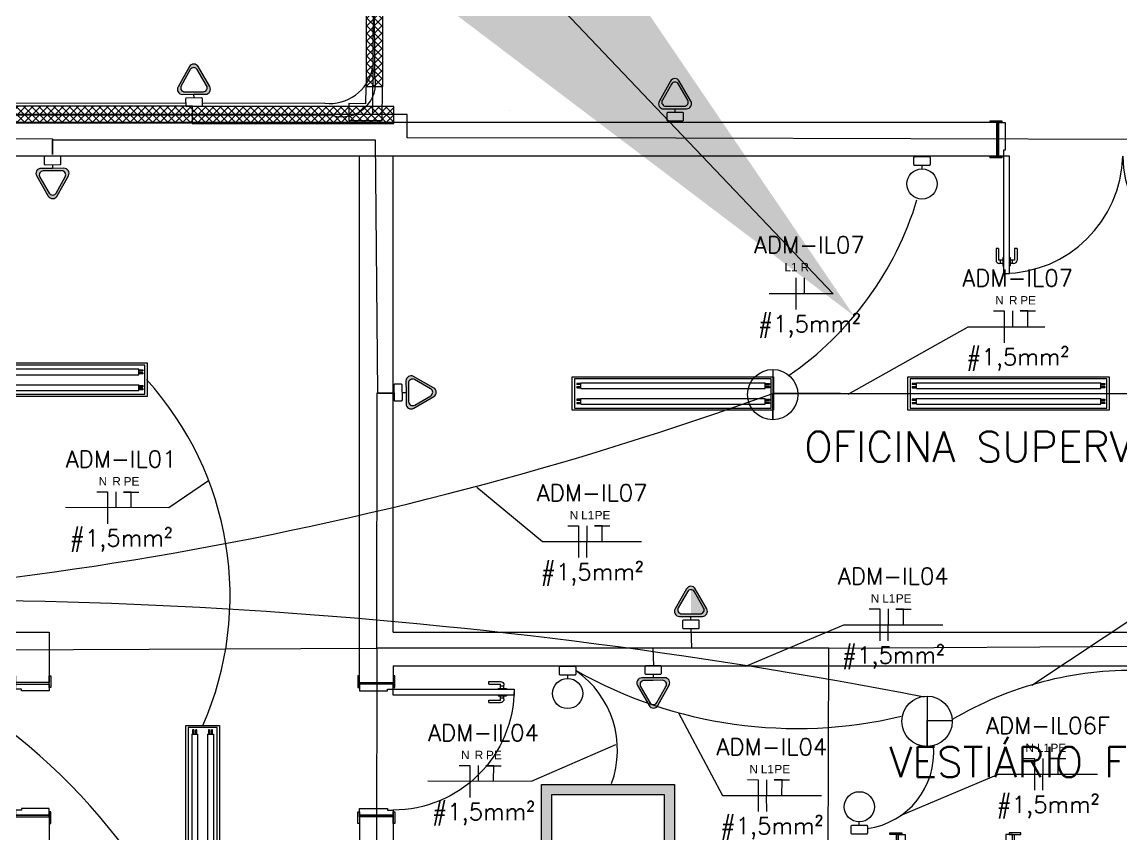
# Model space of a CAD drawing. Header units: metres. Extents: x 2442 to 5008, y 1070 to 2228.
# Drawn here: x 2510.15 to 2516.7, y 1095.25 to 1100.09 of the extents above; entities that cross this region are included whole.
import ezdxf
from ezdxf import colors
from ezdxf.entities.mleader import LeaderData, LeaderLine
from ezdxf.enums import TextEntityAlignment as Align
from ezdxf.math import Vec2, Vec3

# ---------------------------------------------------------------- set-up
doc = ezdxf.new("R2010")
doc.units = ezdxf.units.M
for name, color, linetype in [('003', 1, 'Continuous'), ('ARQ-TEXTO3', 3, 'Continuous'), ('ARQ_ELÉTRODUTOS', 2, 'Continuous'), ('ARQ_PAREDES', 6, 'Continuous'), ('ARQ_PORTAS', 3, 'Continuous'), ('ARQ_TOMADAS', 30, 'Continuous'), ('ELETROCALHA', 1, 'Continuous'), ('ELETROCALHA-CONEXÕES', 1, 'Continuous'), ('FIACAO', 7, 'Continuous'), ('HATCH_ELETRODUTOS', 7, 'Continuous'), ('INDICACAO_BIT_FIACAO', 10, 'Continuous'), ('INDICACAO_CIRCUITO_FIA', 7, 'Continuous'), ('INTERRUPTORES RESIDENCIAL', 150, 'Continuous'), ('LINHA_DE_CHAMADA', 7, 'Continuous'), ('LUMINÁRIAS RESIDENCIAL', 150, 'Continuous'), ('QGBT', 7, 'Continuous'), ('TOMADAS 220V RESIDENCIAL', 130, 'Continuous')]:
    doc.layers.add(name, color=color, linetype=linetype)
doc.styles.add('ARIAL', font='arial.ttf')
doc.styles.add('ROMANS', font='ROMANS.SHX')
doc.styles.get("Standard").update_dxf_attribs({"font": 'arial.ttf'})
doc.linetypes.add('ELETROCALHA', pattern='A,0.5,-0.2,["=",Standard,S=0.18,R=0,X=-0.15,Y=-0.08],0', length=0.7)
pattern_1 = [(45, (-1434.340204, -219.729673), (-0.0224506403, 0.0224506403), []), (135, (-1434.340204, -219.729673), (-0.0224506403, -0.0224506403), [])]

# ---------------------------------------------------------------- blocks, each defined once
blk = doc.blocks.new('*U249')
at = {"layer": 'ARQ_PORTAS'}
for p, q in [((-10, 66), (-8, 66)), ((-9.36, 66), (-9.36, 64)), ((-7.5, 67.5), (-8, 67.5)), ((-8, 62.5), (-8, 67.5)), ((-3.5, 67.5), (-4, 67.5)), ((-3.5, 62.5), (-3.5, 67.5)), ((-3.5, 66), (-1.5, 66)), ((-2.14, 66), (-2.14, 64)), ((-12, 57), (-12, 64)), ((-10.5, 57), (-10.5, 64)), ((-10.5, 64), (-8, 64)), ((-7.5, 62.5), (-8, 62.5)), ((-3.5, 62.5), (-4, 62.5)), ((-3.5, 64), (-1, 64)), ((-1, 57), (-1, 64)), ((0.5, 57), (0.5, 64)), ((-12, 57), (-10.5, 57)), ((-1, 57), (0.5, 57))]:
    blk.add_line(p, q, dxfattribs=at)
for points in [[(-7.5, 0), (-4, 0), (-4, 72), (-7.5, 72)], [(-77, 0), (-77, 1), (-84, 1), (-84, 0)], [(-79, 0), (-80, 0), (-80, -20), (-79, -20)], [(-79, -20), (-75, -20), (-75, -3.5), (-76, -3.5), (-76, 0), (-79, 0)], [(-1, -20), (-5, -20), (-5, -3.5), (-4, -3.5), (-4, 0), (-1, 0)], [(-3, 0), (-3, 1), (4, 1), (4, 0)], [(0, 0), (-1, 0), (-1, -20), (0, -20)], [(-84, -20), (-84, -21), (-77, -21), (-77, -20)], [(4, -20), (4, -21), (-3, -21), (-3, -20)]]:
    blk.add_lwpolyline(points, close=True, dxfattribs=at)
for centre, radius, start, end in [((-4, 0), 72, 89.99618, 180.00382), ((-10, 64), 2, 90, 180), ((-1.5, 64), 2, 0, 90)]:
    blk.add_arc(centre, radius, start, end, dxfattribs=at)
blk = doc.blocks.new('*U250')
at = {"layer": 'ARQ_PORTAS'}
for p, q in [((-12, 47), (-12, 54)), ((-10.5, 47), (-10.5, 54)), ((-10.5, 54), (-8, 54)), ((-10, 56), (-8, 56)), ((-9.36, 56), (-9.36, 54)), ((-7.5, 57.5), (-8, 57.5)), ((-8, 52.5), (-8, 57.5)), ((-7.5, 52.5), (-8, 52.5)), ((-3.5, 57.5), (-4, 57.5)), ((-3.5, 52.5), (-4, 52.5)), ((-3.5, 52.5), (-3.5, 57.5)), ((-3.5, 56), (-1.5, 56)), ((-3.5, 54), (-1, 54)), ((-2.14, 56), (-2.14, 54)), ((-1, 47), (-1, 54)), ((0.5, 47), (0.5, 54)), ((-12, 47), (-10.5, 47)), ((-1, 47), (0.5, 47))]:
    blk.add_line(p, q, dxfattribs=at)
for points in [[(-7.5, 0), (-4, 0), (-4, 62), (-7.5, 62)], [(-67, 0), (-67, 1), (-74, 1), (-74, 0)], [(-69, 0), (-70, 0), (-70, -20), (-69, -20)], [(-69, -20), (-65, -20), (-65, -3.5), (-66, -3.5), (-66, 0), (-69, 0)], [(-1, -20), (-5, -20), (-5, -3.5), (-4, -3.5), (-4, 0), (-1, 0)], [(-3, 0), (-3, 1), (4, 1), (4, 0)], [(0, 0), (-1, 0), (-1, -20), (0, -20)], [(-74, -20), (-74, -21), (-67, -21), (-67, -20)], [(4, -20), (4, -21), (-3, -21), (-3, -20)]]:
    blk.add_lwpolyline(points, close=True, dxfattribs=at)
for centre, radius, start, end in [((-4, 0), 62, 89.99618, 180.00382), ((-10, 54), 2, 90, 180), ((-1.5, 54), 2, 0, 90)]:
    blk.add_arc(centre, radius, start, end, dxfattribs=at)
blk = doc.blocks.new('porta120')
at = {"layer": 'ARQ_PORTAS'}
for p, q in [((2471.9191, 1122.5181), (2471.9191, 1122.5131)), ((2471.9691, 1122.5181), (2471.9191, 1122.5181)), ((2471.9341, 1122.5181), (2471.9341, 1122.5381)), ((2471.9341, 1122.5316), (2471.9541, 1122.5316)), ((2472.0241, 1122.5581), (2471.9541, 1122.5581)), ((2471.9541, 1122.5181), (2471.9541, 1122.5431)), ((2472.0241, 1122.5431), (2471.9541, 1122.5431)), ((2471.9691, 1122.5181), (2471.9691, 1122.5131)), ((2472.0241, 1122.5431), (2472.0241, 1122.5581)), ((2471.9191, 1122.4781), (2471.9191, 1122.4731)), ((2471.9691, 1122.4731), (2471.9191, 1122.4731)), ((2471.9341, 1122.4531), (2471.9341, 1122.4731)), ((2471.9341, 1122.4595), (2471.9541, 1122.4595)), ((2471.9541, 1122.4481), (2471.9541, 1122.4731)), ((2472.0241, 1122.4481), (2471.9541, 1122.4481)), ((2471.9691, 1122.4781), (2471.9691, 1122.4731)), ((2472.0241, 1122.4331), (2472.0241, 1122.4481)), ((2472.0241, 1122.4331), (2471.9541, 1122.4331)), ((2471.9341, 1121.1531), (2471.9341, 1121.1331)), ((2471.9341, 1121.1466), (2471.9541, 1121.1466)), ((2472.0241, 1121.1731), (2471.9541, 1121.1731)), ((2472.0241, 1121.1581), (2471.9541, 1121.1581)), ((2471.9541, 1121.1581), (2471.9541, 1121.1331)), ((2472.0241, 1121.1731), (2472.0241, 1121.1581)), ((2471.9191, 1121.1281), (2471.9191, 1121.1331)), ((2471.9691, 1121.1331), (2471.9191, 1121.1331)), ((2471.9191, 1121.0881), (2471.9191, 1121.0931)), ((2471.9691, 1121.0881), (2471.9191, 1121.0881)), ((2471.9341, 1121.0881), (2471.9341, 1121.0681)), ((2471.9341, 1121.0745), (2471.9541, 1121.0745)), ((2471.9541, 1121.0881), (2471.9541, 1121.0631)), ((2471.9691, 1121.1281), (2471.9691, 1121.1331)), ((2471.9691, 1121.0881), (2471.9691, 1121.0931)), ((2472.0241, 1121.0631), (2471.9541, 1121.0631)), ((2472.0241, 1121.0481), (2471.9541, 1121.0481)), ((2472.0241, 1121.0631), (2472.0241, 1121.0481))]:
    blk.add_line(p, q, dxfattribs=at)
for points in [[(2472.5741, 1122.5231), (2472.5641, 1122.5231), (2472.5641, 1122.5931), (2472.5741, 1122.5931)], [(2472.7741, 1122.5931), (2472.7841, 1122.5931), (2472.7841, 1122.5231), (2472.7741, 1122.5231)], [(2472.5741, 1122.4781), (2472.5741, 1122.5131), (2471.8741, 1122.5131), (2471.8741, 1122.4781)], [(2472.5741, 1122.5431), (2472.5741, 1122.5531), (2472.7741, 1122.5531), (2472.7741, 1122.5431)], [(2472.7741, 1122.5431), (2472.7741, 1122.5031), (2472.6091, 1122.5031), (2472.6091, 1122.5131), (2472.5741, 1122.5131), (2472.5741, 1122.5431)], [(2472.5741, 1121.1281), (2472.5741, 1121.0931), (2471.8741, 1121.0931), (2471.8741, 1121.1281)], [(2472.5741, 1121.0831), (2472.5641, 1121.0831), (2472.5641, 1121.0131), (2472.5741, 1121.0131)], [(2472.7741, 1121.0631), (2472.7741, 1121.1031), (2472.6091, 1121.1031), (2472.6091, 1121.0931), (2472.5741, 1121.0931), (2472.5741, 1121.0631)], [(2472.7741, 1121.0131), (2472.7841, 1121.0131), (2472.7841, 1121.0831), (2472.7741, 1121.0831)], [(2472.5741, 1121.0531), (2472.5741, 1121.0631), (2472.7741, 1121.0631), (2472.7741, 1121.0531)]]:
    blk.add_lwpolyline(points, close=True, dxfattribs=at)
for centre, radius, start, end in [((2472.5917, 1122.5203), 0.7175, 180.57702, 268.60144), ((2471.9541, 1122.5381), 0.02, 90, 180), ((2471.9541, 1122.4531), 0.02, 180, 270), ((2472.5913, 1121.086), 0.7172, 91.36836, 179.43549), ((2471.9541, 1121.1531), 0.02, 90, 180), ((2471.9541, 1121.0681), 0.02, 180, 270)]:
    blk.add_arc(centre, radius, start, end, dxfattribs=at)
blk = doc.blocks.new('*U356', base_point=(827.839, 596.6587))
at = {"ltscale": 0.035}
for p, q in [((827.2523, 596.7454), (827.2523, 596.572)), ((828.4256, 596.7454), (827.2523, 596.7454)), ((828.3869, 596.7229), (827.2887, 596.7229)), ((827.2887, 596.7229), (827.2887, 596.6883)), ((828.3869, 596.7229), (828.3869, 596.6883)), ((828.4256, 596.572), (828.4256, 596.7454)), ((827.2638, 596.7181), (827.2887, 596.7181)), ((827.2638, 596.7114), (827.2638, 596.7181)), ((827.2638, 596.7114), (827.2887, 596.7114)), ((827.2638, 596.6932), (827.2638, 596.6998)), ((827.2887, 596.6998), (827.2638, 596.6998)), ((827.2887, 596.6932), (827.2638, 596.6932)), ((828.3869, 596.6883), (827.2887, 596.6883)), ((828.4118, 596.7181), (828.3869, 596.7181)), ((828.4118, 596.7114), (828.3869, 596.7114)), ((828.3869, 596.6998), (828.4118, 596.6998)), ((828.3869, 596.6932), (828.4118, 596.6932)), ((828.4118, 596.7114), (828.4118, 596.7181)), ((828.4118, 596.6932), (828.4118, 596.6998)), ((827.2638, 596.6243), (827.2887, 596.6243)), ((827.2638, 596.6176), (827.2638, 596.6243)), ((827.2638, 596.6176), (827.2887, 596.6176)), ((827.2638, 596.5994), (827.2638, 596.606)), ((827.2887, 596.606), (827.2638, 596.606)), ((827.2887, 596.5994), (827.2638, 596.5994)), ((828.3869, 596.6291), (827.2887, 596.6291)), ((827.2887, 596.6291), (827.2887, 596.5945)), ((828.3869, 596.5945), (827.2887, 596.5945)), ((828.3869, 596.6291), (828.3869, 596.5945)), ((828.4118, 596.6243), (828.3869, 596.6243)), ((828.4118, 596.6176), (828.3869, 596.6176)), ((828.3869, 596.606), (828.4118, 596.606)), ((828.3869, 596.5994), (828.4118, 596.5994)), ((828.4118, 596.6176), (828.4118, 596.6243)), ((828.4118, 596.5994), (828.4118, 596.606)), ((827.2523, 596.572), (828.4256, 596.572))]:
    blk.add_line(p, q, dxfattribs=at)
blk.add_lwpolyline([(827.239, 596.7587), (828.439, 596.7587), (828.439, 596.5587), (827.239, 596.5587)], close=True)
blk = doc.blocks.new('*U357')
at = {"layer": 'LUMINÁRIAS RESIDENCIAL', "ltscale": 50}
blk.add_blockref('*U356', (0, 0), dxfattribs=at)
blk = doc.blocks.new('*U358')
at = {"color": 0, "linetype": 'ByBlock', "lineweight": -2, "transparency": 16777216}
for p in [(0, 0), (3, 0), (6, 0)]:
    blk.add_blockref('*U357', p, dxfattribs=at)
blk = doc.blocks.new('*U359', base_point=(827.839, 596.6587))
at = {"ltscale": 0.035}
for p, q in [((827.2523, 596.7454), (827.2523, 596.572)), ((828.4256, 596.7454), (827.2523, 596.7454)), ((828.3869, 596.7229), (827.2887, 596.7229)), ((827.2887, 596.7229), (827.2887, 596.6883)), ((828.3869, 596.7229), (828.3869, 596.6883)), ((828.4256, 596.572), (828.4256, 596.7454)), ((827.2638, 596.7181), (827.2887, 596.7181)), ((827.2638, 596.7114), (827.2638, 596.7181)), ((827.2638, 596.7114), (827.2887, 596.7114)), ((827.2638, 596.6932), (827.2638, 596.6998)), ((827.2887, 596.6998), (827.2638, 596.6998)), ((827.2887, 596.6932), (827.2638, 596.6932)), ((828.3869, 596.6883), (827.2887, 596.6883)), ((828.4118, 596.7181), (828.3869, 596.7181)), ((828.4118, 596.7114), (828.3869, 596.7114)), ((828.3869, 596.6998), (828.4118, 596.6998)), ((828.3869, 596.6932), (828.4118, 596.6932)), ((828.4118, 596.7114), (828.4118, 596.7181)), ((828.4118, 596.6932), (828.4118, 596.6998)), ((827.2638, 596.6243), (827.2887, 596.6243)), ((827.2638, 596.6176), (827.2638, 596.6243)), ((827.2638, 596.6176), (827.2887, 596.6176)), ((827.2638, 596.5994), (827.2638, 596.606)), ((827.2887, 596.606), (827.2638, 596.606)), ((827.2887, 596.5994), (827.2638, 596.5994)), ((828.3869, 596.6291), (827.2887, 596.6291)), ((827.2887, 596.6291), (827.2887, 596.5945)), ((828.3869, 596.5945), (827.2887, 596.5945)), ((828.3869, 596.6291), (828.3869, 596.5945)), ((828.4118, 596.6243), (828.3869, 596.6243)), ((828.4118, 596.6176), (828.3869, 596.6176)), ((828.3869, 596.606), (828.4118, 596.606)), ((828.3869, 596.5994), (828.4118, 596.5994)), ((828.4118, 596.6176), (828.4118, 596.6243)), ((828.4118, 596.5994), (828.4118, 596.606)), ((827.2523, 596.572), (828.4256, 596.572))]:
    blk.add_line(p, q, dxfattribs=at)
blk.add_lwpolyline([(827.239, 596.7587), (828.439, 596.7587), (828.439, 596.5587), (827.239, 596.5587)], close=True)
blk = doc.blocks.new('*U360')
at = {"layer": 'LUMINÁRIAS RESIDENCIAL', "ltscale": 50}
blk.add_blockref('*U359', (0, 0), dxfattribs=at)
blk = doc.blocks.new('*U361')
at = {"color": 0, "linetype": 'ByBlock', "lineweight": -2, "transparency": 16777216}
for p in [(0, 0), (2, 0), (4, 0)]:
    blk.add_blockref('*U360', p, dxfattribs=at)
blk = doc.blocks.new('*U385', base_point=(1440.1879, 208.2014))
h = blk.add_hatch(color=256)
h.dxf.hatch_style = 1
h.paths.add_polyline_path([(1440.3179, 208.3314), (1440.0579, 208.3314), (1440.0579, 208.0714), (1440.3179, 208.0714)])
h.paths.add_polyline_path([(1440.2979, 208.3114), (1440.2979, 208.0914), (1440.0779, 208.0914), (1440.0779, 208.3114)], flags=16)
h = blk.add_hatch()
h.set_pattern_fill('ANGLE', color=256)
h.set_pattern_definition([(0, (0, 0), (0, 6.985), [5.08, -1.905]), (90, (0, 0), (-6.985, 4e-16), [5.08, -1.905])])
h.paths.add_polyline_path([(1440.0579, 208.3314), (1440.0579, 208.0714), (1440.3179, 208.0714), (1440.3179, 208.3314)])
h.paths.add_polyline_path([(1440.2979, 208.3114), (1440.2979, 208.0914), (1440.0779, 208.0914), (1440.0779, 208.3114)], flags=16)
blk.add_lwpolyline([(1440.0579, 208.3314), (1440.3179, 208.3314), (1440.3179, 208.0714), (1440.0579, 208.0714), (1440.0579, 208.3314)])
blk.add_lwpolyline([(1440.0779, 208.3114), (1440.2979, 208.3114), (1440.2979, 208.0914), (1440.0779, 208.0914)], close=True)
blk = doc.blocks.new('*U386')
at = {"layer": 'LUMINÁRIAS RESIDENCIAL', "xscale": 3.04337730075018, "yscale": 3.04337730075018, "zscale": 3.04337730075018}
blk.add_blockref('*U385', (0, 0), dxfattribs=at)
blk = doc.blocks.new('*U387')
at = {"color": 0, "linetype": 'ByBlock', "lineweight": -2, "transparency": 16777216}
for p in [(0, 2.25), (0, 0)]:
    blk.add_blockref('*U386', p, dxfattribs=at)
blk = doc.blocks.new('*U412', base_point=(1429.9998, 202.333))
blk.add_line((1429.9998, 202.333), (1429.9998, 202.3548))
blk.add_lwpolyline([(1429.9558, 202.283), (1430.0438, 202.283, 0.414214), (1430.0498, 202.289), (1430.0498, 202.327, 0.414214), (1430.0438, 202.333), (1429.9558, 202.333, 0.414214), (1429.9498, 202.327), (1429.9498, 202.289, 0.414214)], format="xyb", close=True)
blk.add_circle((1429.9998, 202.4448), 0.09)
blk = doc.blocks.new('A$C1135d751')
at = {"layer": 'INTERRUPTORES RESIDENCIAL'}
blk.add_blockref('*U412', (1.6069, 0.0674), dxfattribs=at)
blk = doc.blocks.new('*U446', base_point=(827.839, 596.6587))
at = {"ltscale": 0.035}
for p, q in [((827.2523, 596.7454), (827.2523, 596.572)), ((828.4256, 596.7454), (827.2523, 596.7454)), ((828.3869, 596.7229), (827.2887, 596.7229)), ((827.2887, 596.7229), (827.2887, 596.6883)), ((828.3869, 596.7229), (828.3869, 596.6883)), ((828.4256, 596.572), (828.4256, 596.7454)), ((827.2638, 596.7181), (827.2887, 596.7181)), ((827.2638, 596.7114), (827.2638, 596.7181)), ((827.2638, 596.7114), (827.2887, 596.7114)), ((827.2638, 596.6932), (827.2638, 596.6998)), ((827.2887, 596.6998), (827.2638, 596.6998)), ((827.2887, 596.6932), (827.2638, 596.6932)), ((828.3869, 596.6883), (827.2887, 596.6883)), ((828.4118, 596.7181), (828.3869, 596.7181)), ((828.4118, 596.7114), (828.3869, 596.7114)), ((828.3869, 596.6998), (828.4118, 596.6998)), ((828.3869, 596.6932), (828.4118, 596.6932)), ((828.4118, 596.7114), (828.4118, 596.7181)), ((828.4118, 596.6932), (828.4118, 596.6998)), ((827.2638, 596.6243), (827.2887, 596.6243)), ((827.2638, 596.6176), (827.2638, 596.6243)), ((827.2638, 596.6176), (827.2887, 596.6176)), ((827.2638, 596.5994), (827.2638, 596.606)), ((827.2887, 596.606), (827.2638, 596.606)), ((827.2887, 596.5994), (827.2638, 596.5994)), ((828.3869, 596.6291), (827.2887, 596.6291)), ((827.2887, 596.6291), (827.2887, 596.5945)), ((828.3869, 596.5945), (827.2887, 596.5945)), ((828.3869, 596.6291), (828.3869, 596.5945)), ((828.4118, 596.6243), (828.3869, 596.6243)), ((828.4118, 596.6176), (828.3869, 596.6176)), ((828.3869, 596.606), (828.4118, 596.606)), ((828.3869, 596.5994), (828.4118, 596.5994)), ((828.4118, 596.6176), (828.4118, 596.6243)), ((828.4118, 596.5994), (828.4118, 596.606)), ((827.2523, 596.572), (828.4256, 596.572))]:
    blk.add_line(p, q, dxfattribs=at)
blk.add_lwpolyline([(827.239, 596.7587), (828.439, 596.7587), (828.439, 596.5587), (827.239, 596.5587)], close=True)
blk = doc.blocks.new('A$C80bb10b1')
at = {"layer": 'LUMINÁRIAS RESIDENCIAL', "ltscale": 50}
blk.add_blockref('*U446', (0.9471, -0.1982), dxfattribs=at)
blk = doc.blocks.new('A$C5c12d58d')
at = {"layer": 'ARQ_ELÉTRODUTOS'}
blk.add_circle((0, 0), 0.15, dxfattribs=at)
blk = doc.blocks.new('A$C97385c09')
at = {"layer": 'ARQ_ELÉTRODUTOS'}
for p, q in [((-0.3845, -2.0494), (-0.3861, -2.3489)), ((-0.3861, -2.3489), (-0.3861, -2.1934)), ((-0.3861, -2.1934), (-0.2371, -2.1934))]:
    blk.add_line(p, q, dxfattribs=at)
blk.add_blockref('A$C5c12d58d', (-0.386, -2.1989), dxfattribs=at)
blk = doc.blocks.new('A$Cd47b871b')
at = {"layer": 'HATCH_ELETRODUTOS'}
h = blk.add_hatch(dxfattribs=at)
h.set_pattern_fill('ANSI37', color=1, scale=0.01, style=0)
h.set_pattern_definition(pattern_1)
h.paths.add_polyline_path([(-0.6, -0.05), (0.6, -0.05), (0.6, 0.05), (-0.6, 0.05)])
at = {"layer": 'ELETROCALHA', "linetype": 'ELETROCALHA'}
blk.add_lwpolyline([(-0.6, -0.05), (0.6, -0.05), (0.6, 0.05), (-0.6, 0.05)], close=True, dxfattribs=at)
blk = doc.blocks.new('A$C4178ff39')
at = {"layer": 'HATCH_ELETRODUTOS'}
h = blk.add_hatch(dxfattribs=at)
h.set_pattern_fill('ANSI37', color=1, scale=0.01, style=0)
h.set_pattern_definition(pattern_1)
h.paths.add_polyline_path([(-0.6, -0.05), (0.6, -0.05), (0.6, 0.05), (-0.6, 0.05)])
at = {"layer": 'ELETROCALHA', "linetype": 'ELETROCALHA'}
blk.add_lwpolyline([(-0.6, -0.05), (0.6, -0.05), (0.6, 0.05), (-0.6, 0.05)], close=True, dxfattribs=at)
blk = doc.blocks.new('A$C7926d10d')
at = {"layer": 'HATCH_ELETRODUTOS'}
h = blk.add_hatch(dxfattribs=at)
h.set_pattern_fill('ANSI37', color=1, scale=0.01, style=0)
h.set_pattern_definition(pattern_1)
h.paths.add_polyline_path([(-0.6, -0.05), (0.6, -0.05), (0.6, 0.05), (-0.6, 0.05)])
at = {"layer": 'ELETROCALHA', "linetype": 'ELETROCALHA'}
blk.add_lwpolyline([(-0.6, -0.05), (0.6, -0.05), (0.6, 0.05), (-0.6, 0.05)], close=True, dxfattribs=at)
blk = doc.blocks.new('A$Ce15a24e0')
at = {"layer": 'HATCH_ELETRODUTOS'}
h = blk.add_hatch(dxfattribs=at)
h.set_pattern_fill('ANSI37', color=1, scale=0.01, style=0)
h.set_pattern_definition(pattern_1)
h.paths.add_polyline_path([(-0.6, -0.05), (0.6, -0.05), (0.6, 0.05), (-0.6, 0.05)])
at = {"layer": 'ELETROCALHA', "linetype": 'ELETROCALHA'}
blk.add_lwpolyline([(-0.6, -0.05), (0.6, -0.05), (0.6, 0.05), (-0.6, 0.05)], close=True, dxfattribs=at)
blk = doc.blocks.new('A$Cc4f39236')
at = {"layer": 'HATCH_ELETRODUTOS'}
h = blk.add_hatch(dxfattribs=at)
h.set_pattern_fill('ANSI37', color=1, scale=0.01, style=0)
h.set_pattern_definition(pattern_1)
h.paths.add_polyline_path([(-0.6, -0.05), (0.6, -0.05), (0.6, 0.05), (-0.6, 0.05)])
at = {"layer": 'ELETROCALHA', "linetype": 'ELETROCALHA'}
blk.add_lwpolyline([(-0.6, -0.05), (0.6, -0.05), (0.6, 0.05), (-0.6, 0.05)], close=True, dxfattribs=at)
blk = doc.blocks.new('A$C84b65e3e')
at = {"layer": 'ARQ_ELÉTRODUTOS', "lineweight": -3}
for name, p in [('A$Cd47b871b', (0, 0)), ('A$C4178ff39', (1.2001, -0.0003)), ('A$C7926d10d', (2.3996, -0.0004)), ('A$Ce15a24e0', (3.5997, -0.0006)), ('A$Cc4f39236', (4.799, -0.0027))]:
    blk.add_blockref(name, p, dxfattribs=at)
blk = doc.blocks.new('A$C67cb22c6')
at = {"layer": 'ARQ_ELÉTRODUTOS', "lineweight": -3}
blk.add_blockref('A$C84b65e3e', (0, 0), dxfattribs=at)
blk = doc.blocks.new('*U482', base_point=(1430.2407, 182.4659))
for p, q in [((1430.3907, 182.5159), (1430.1907, 182.5159)), ((1430.1907, 182.5159), (1430.1907, 182.3159)), ((1430.3907, 182.4159), (1430.3907, 182.5159)), ((1430.2907, 182.3159), (1430.2907, 182.4159)), ((1430.2907, 182.4159), (1430.3907, 182.4159)), ((1430.1907, 182.3159), (1430.2907, 182.3159))]:
    blk.add_line(p, q)
blk = doc.blocks.new('A$Ce992097a')
at = {"layer": 'ELETROCALHA-CONEXÕES'}
blk.add_blockref('*U482', (0, 0), dxfattribs=at)
blk = doc.blocks.new('A$C59ced118')
at = {"layer": 'HATCH_ELETRODUTOS'}
h = blk.add_hatch(dxfattribs=at)
h.set_pattern_fill('ANSI37', color=1, scale=0.01, style=0)
h.set_pattern_definition(pattern_1)
h.paths.add_polyline_path([(-0.6, -0.05), (0.6, -0.05), (0.6, 0.05), (-0.6, 0.05)])
at = {"layer": 'ELETROCALHA', "linetype": 'ELETROCALHA'}
blk.add_lwpolyline([(-0.6, -0.05), (0.6, -0.05), (0.6, 0.05), (-0.6, 0.05)], close=True, dxfattribs=at)
blk = doc.blocks.new('*U848', base_point=(1431.4221, 204.4822))
h = blk.add_hatch(color=256)
h.dxf.hatch_style = 1
h.paths.add_polyline_path([(1431.396, 204.6689), (1431.3275, 204.549, 0.575867), (1431.3536, 204.504), (1431.4221, 204.504), (1431.4906, 204.504, 0.575867), (1431.5167, 204.549), (1431.4482, 204.6689, 0.580323)])
h.paths.add_polyline_path([(1431.443, 204.6511), (1431.4977, 204.5552, -0.575867), (1431.4769, 204.5192), (1431.4221, 204.5192), (1431.3673, 204.5192, -0.575867), (1431.3464, 204.5552), (1431.4012, 204.6511, -0.580323)], flags=16)
for p, q in [((1431.396, 204.6689), (1431.3275, 204.549)), ((1431.4012, 204.6511), (1431.3464, 204.5552)), ((1431.4977, 204.5552), (1431.443, 204.6511)), ((1431.5167, 204.549), (1431.4482, 204.6689)), ((1431.3536, 204.504), (1431.4221, 204.504)), ((1431.3673, 204.5192), (1431.4221, 204.5192)), ((1431.4221, 204.5192), (1431.4769, 204.5192)), ((1431.4221, 204.504), (1431.4906, 204.504)), ((1431.4221, 204.4822), (1431.4221, 204.504))]:
    blk.add_line(p, q)
blk.add_lwpolyline([(1431.3781, 204.4322), (1431.4661, 204.4322, 0.414214), (1431.4721, 204.4382), (1431.4721, 204.4762, 0.414214), (1431.4661, 204.4822), (1431.3781, 204.4822, 0.414214), (1431.3721, 204.4762), (1431.3721, 204.4382, 0.414214)], format="xyb", close=True)
for centre, radius, start, end in [((1431.4221, 204.654), 0.0301, 29.74488, 150.25512), ((1431.4221, 204.6391), 0.0241, 29.74488, 150.25512), ((1431.3536, 204.5341), 0.0301, 150.25512, 270), ((1431.3673, 204.5432), 0.0241, 150.25512, 270), ((1431.4769, 204.5432), 0.0241, 270, 29.74488), ((1431.4906, 204.5341), 0.0301, 270, 29.74488)]:
    blk.add_arc(centre, radius, start, end)
blk = doc.blocks.new('*U945', base_point=(1431.4221, 204.4822))
h = blk.add_hatch(color=256)
h.dxf.hatch_style = 1
h.paths.add_polyline_path([(1431.396, 204.6689), (1431.3275, 204.549, 0.575867), (1431.3536, 204.504), (1431.4221, 204.504), (1431.4906, 204.504, 0.575867), (1431.5167, 204.549), (1431.4482, 204.6689, 0.580323)])
h.paths.add_polyline_path([(1431.443, 204.6511), (1431.4977, 204.5552, -0.575867), (1431.4769, 204.5192), (1431.4221, 204.5192), (1431.3673, 204.5192, -0.575867), (1431.3464, 204.5552), (1431.4012, 204.6511, -0.580323)], flags=16)
for p, q in [((1431.396, 204.6689), (1431.3275, 204.549)), ((1431.4012, 204.6511), (1431.3464, 204.5552)), ((1431.4977, 204.5552), (1431.443, 204.6511)), ((1431.5167, 204.549), (1431.4482, 204.6689)), ((1431.3536, 204.504), (1431.4221, 204.504)), ((1431.3673, 204.5192), (1431.4221, 204.5192)), ((1431.4221, 204.5192), (1431.4769, 204.5192)), ((1431.4221, 204.504), (1431.4906, 204.504)), ((1431.4221, 204.4822), (1431.4221, 204.504))]:
    blk.add_line(p, q)
blk.add_lwpolyline([(1431.3781, 204.4322), (1431.4661, 204.4322, 0.414214), (1431.4721, 204.4382), (1431.4721, 204.4762, 0.414214), (1431.4661, 204.4822), (1431.3781, 204.4822, 0.414214), (1431.3721, 204.4762), (1431.3721, 204.4382, 0.414214)], format="xyb", close=True)
for centre, radius, start, end in [((1431.4221, 204.654), 0.0301, 29.74488, 150.25512), ((1431.4221, 204.6391), 0.0241, 29.74488, 150.25512), ((1431.3536, 204.5341), 0.0301, 150.25512, 270), ((1431.3673, 204.5432), 0.0241, 150.25512, 270), ((1431.4769, 204.5432), 0.0241, 270, 29.74488), ((1431.4906, 204.5341), 0.0301, 270, 29.74488)]:
    blk.add_arc(centre, radius, start, end)
blk = doc.blocks.new('*U997', base_point=(1431.4221, 204.4822))
h = blk.add_hatch(color=256)
h.dxf.hatch_style = 1
h.paths.add_polyline_path([(1431.396, 204.6689), (1431.3275, 204.549, 0.575867), (1431.3536, 204.504), (1431.4221, 204.504), (1431.4906, 204.504, 0.575867), (1431.5167, 204.549), (1431.4482, 204.6689, 0.580323)])
h.paths.add_polyline_path([(1431.443, 204.6511), (1431.4977, 204.5552, -0.575867), (1431.4769, 204.5192), (1431.4221, 204.5192), (1431.3673, 204.5192, -0.575867), (1431.3464, 204.5552), (1431.4012, 204.6511, -0.580323)], flags=16)
for p, q in [((1431.396, 204.6689), (1431.3275, 204.549)), ((1431.4012, 204.6511), (1431.3464, 204.5552)), ((1431.4977, 204.5552), (1431.443, 204.6511)), ((1431.5167, 204.549), (1431.4482, 204.6689)), ((1431.3536, 204.504), (1431.4221, 204.504)), ((1431.3673, 204.5192), (1431.4221, 204.5192)), ((1431.4221, 204.5192), (1431.4769, 204.5192)), ((1431.4221, 204.504), (1431.4906, 204.504)), ((1431.4221, 204.4822), (1431.4221, 204.504))]:
    blk.add_line(p, q)
blk.add_lwpolyline([(1431.3781, 204.4322), (1431.4661, 204.4322, 0.414214), (1431.4721, 204.4382), (1431.4721, 204.4762, 0.414214), (1431.4661, 204.4822), (1431.3781, 204.4822, 0.414214), (1431.3721, 204.4762), (1431.3721, 204.4382, 0.414214)], format="xyb", close=True)
for centre, radius, start, end in [((1431.4221, 204.654), 0.0301, 29.74488, 150.25512), ((1431.4221, 204.6391), 0.0241, 29.74488, 150.25512), ((1431.3536, 204.5341), 0.0301, 150.25512, 270), ((1431.3673, 204.5432), 0.0241, 150.25512, 270), ((1431.4769, 204.5432), 0.0241, 270, 29.74488), ((1431.4906, 204.5341), 0.0301, 270, 29.74488)]:
    blk.add_arc(centre, radius, start, end)
blk = doc.blocks.new('*U1040', base_point=(1431.4221, 204.4822))
h = blk.add_hatch(color=256)
h.dxf.hatch_style = 1
h.paths.add_polyline_path([(1431.396, 204.6689), (1431.3275, 204.549, 0.575867), (1431.3536, 204.504), (1431.4221, 204.504), (1431.4906, 204.504, 0.575867), (1431.5167, 204.549), (1431.4482, 204.6689, 0.580323)])
h.paths.add_polyline_path([(1431.443, 204.6511), (1431.4977, 204.5552, -0.575867), (1431.4769, 204.5192), (1431.4221, 204.5192), (1431.3673, 204.5192, -0.575867), (1431.3464, 204.5552), (1431.4012, 204.6511, -0.580323)], flags=16)
for p, q in [((1431.396, 204.6689), (1431.3275, 204.549)), ((1431.4012, 204.6511), (1431.3464, 204.5552)), ((1431.4977, 204.5552), (1431.443, 204.6511)), ((1431.5167, 204.549), (1431.4482, 204.6689)), ((1431.3536, 204.504), (1431.4221, 204.504)), ((1431.3673, 204.5192), (1431.4221, 204.5192)), ((1431.4221, 204.5192), (1431.4769, 204.5192)), ((1431.4221, 204.504), (1431.4906, 204.504)), ((1431.4221, 204.4822), (1431.4221, 204.504))]:
    blk.add_line(p, q)
blk.add_lwpolyline([(1431.3781, 204.4322), (1431.4661, 204.4322, 0.414214), (1431.4721, 204.4382), (1431.4721, 204.4762, 0.414214), (1431.4661, 204.4822), (1431.3781, 204.4822, 0.414214), (1431.3721, 204.4762), (1431.3721, 204.4382, 0.414214)], format="xyb", close=True)
for centre, radius, start, end in [((1431.4221, 204.654), 0.0301, 29.74488, 150.25512), ((1431.4221, 204.6391), 0.0241, 29.74488, 150.25512), ((1431.3536, 204.5341), 0.0301, 150.25512, 270), ((1431.3673, 204.5432), 0.0241, 150.25512, 270), ((1431.4769, 204.5432), 0.0241, 270, 29.74488), ((1431.4906, 204.5341), 0.0301, 270, 29.74488)]:
    blk.add_arc(centre, radius, start, end)
blk = doc.blocks.new('*U1056', base_point=(819.2444, 592.1633))
h = blk.add_hatch(color=256)
h.dxf.hatch_style = 1
h.paths.add_polyline_path([(819.2183, 592.35), (819.1498, 592.2302, 0.575867), (819.1759, 592.1852), (819.2444, 592.1852), (819.3129, 592.1852, 0.575867), (819.339, 592.2302), (819.2705, 592.35, 0.580323)])
h.paths.add_polyline_path([(819.2653, 592.3322), (819.3201, 592.2363, -0.575867), (819.2992, 592.2003), (819.2444, 592.2003), (819.1896, 592.2003, -0.575867), (819.1687, 592.2363), (819.2235, 592.3322, -0.580323)], flags=16)
blk.add_hatch(color=256).paths.add_polyline_path([(819.2653, 592.3322, 0.269143), (819.2444, 592.3443), (819.2444, 592.2003), (819.2992, 592.2003, 0.575867), (819.3201, 592.2363)])
for p, q in [((819.2183, 592.35), (819.1498, 592.2302)), ((819.2235, 592.3322), (819.1687, 592.2363)), ((819.3201, 592.2363), (819.2653, 592.3322)), ((819.339, 592.2302), (819.2705, 592.35)), ((819.1759, 592.1852), (819.2444, 592.1852)), ((819.1896, 592.2003), (819.2444, 592.2003)), ((819.2444, 592.2003), (819.2992, 592.2003)), ((819.2444, 592.1852), (819.3129, 592.1852)), ((819.2444, 592.1633), (819.2444, 592.1852))]:
    blk.add_line(p, q)
blk.add_lwpolyline([(819.2004, 592.1133), (819.2884, 592.1133, 0.414214), (819.2944, 592.1193), (819.2944, 592.1573, 0.414214), (819.2884, 592.1633), (819.2004, 592.1633, 0.414214), (819.1944, 592.1573), (819.1944, 592.1193, 0.414214)], format="xyb", close=True)
for centre, radius, start, end in [((819.2444, 592.3351), 0.0301, 29.74488, 150.25512), ((819.2444, 592.3203), 0.0241, 29.74488, 150.25512), ((819.1759, 592.2153), 0.0301, 150.25512, 270), ((819.1896, 592.2244), 0.0241, 150.25512, 270), ((819.2992, 592.2244), 0.0241, 270, 29.74488), ((819.3129, 592.2153), 0.0301, 270, 29.74488)]:
    blk.add_arc(centre, radius, start, end)
blk = doc.blocks.new('*U1062', base_point=(1431.4221, 204.4822))
h = blk.add_hatch(color=256)
h.dxf.hatch_style = 1
h.paths.add_polyline_path([(1431.396, 204.6689), (1431.3275, 204.549, 0.575867), (1431.3536, 204.504), (1431.4221, 204.504), (1431.4906, 204.504, 0.575867), (1431.5167, 204.549), (1431.4482, 204.6689, 0.580323)])
h.paths.add_polyline_path([(1431.443, 204.6511), (1431.4977, 204.5552, -0.575867), (1431.4769, 204.5192), (1431.4221, 204.5192), (1431.3673, 204.5192, -0.575867), (1431.3464, 204.5552), (1431.4012, 204.6511, -0.580323)], flags=16)
for p, q in [((1431.396, 204.6689), (1431.3275, 204.549)), ((1431.4012, 204.6511), (1431.3464, 204.5552)), ((1431.4977, 204.5552), (1431.443, 204.6511)), ((1431.5167, 204.549), (1431.4482, 204.6689)), ((1431.3536, 204.504), (1431.4221, 204.504)), ((1431.3673, 204.5192), (1431.4221, 204.5192)), ((1431.4221, 204.5192), (1431.4769, 204.5192)), ((1431.4221, 204.504), (1431.4906, 204.504)), ((1431.4221, 204.4822), (1431.4221, 204.504))]:
    blk.add_line(p, q)
blk.add_lwpolyline([(1431.3781, 204.4322), (1431.4661, 204.4322, 0.414214), (1431.4721, 204.4382), (1431.4721, 204.4762, 0.414214), (1431.4661, 204.4822), (1431.3781, 204.4822, 0.414214), (1431.3721, 204.4762), (1431.3721, 204.4382, 0.414214)], format="xyb", close=True)
for centre, radius, start, end in [((1431.4221, 204.654), 0.0301, 29.74488, 150.25512), ((1431.4221, 204.6391), 0.0241, 29.74488, 150.25512), ((1431.3536, 204.5341), 0.0301, 150.25512, 270), ((1431.3673, 204.5432), 0.0241, 150.25512, 270), ((1431.4769, 204.5432), 0.0241, 270, 29.74488), ((1431.4906, 204.5341), 0.0301, 270, 29.74488)]:
    blk.add_arc(centre, radius, start, end)

msp = doc.modelspace()

# ---------------------------------------------------------------- linework, layer by layer
at = {"layer": 'ARQ_ELÉTRODUTOS', "lineweight": -3}
for p, q in [((2512.2573, 1099.763), (2512.2495, 1102.4526)), ((2492.4861, 1099.5652), (2512.0079, 1099.5346)), ((2513.0603, 1099.5643), (2513.0603, 1099.5643))]:
    msp.add_line(p, q, dxfattribs=at)
at = {"layer": 'ARQ_ELÉTRODUTOS'}
for p, q in [((2515.033, 1097.8769), (2514.6325, 1097.8769)), ((2514.6325, 1097.8769), (2517.4328, 1097.8769)), ((2515.5494, 1096.0731), (2515.5477, 1095.7736)), ((2515.5477, 1095.7736), (2515.5477, 1095.9291)), ((2515.5477, 1095.9291), (2515.6967, 1095.9291))]:
    msp.add_line(p, q, dxfattribs=at)
at = {"layer": 'ARQ_ELÉTRODUTOS', "lineweight": -3}
for centre, radius, start, end in [((2512.0624, 1099.7248), 0.1991, 253.48253, 12.44314), ((2507.853, 1092.9937), 3.6355, 14.46435, 101.20184)]:
    msp.add_arc(centre, radius, start, end, dxfattribs=at)
at = {"layer": 'ARQ_ELÉTRODUTOS'}
for centre, radius, start, end in [((2513.6135, 1099.596), 1.9577, 304.64094, 343.22808), ((2509.4744, 1096.6704), 1.9201, 336.30928, 42.18075), ((2507.3497, 1118.0434), 21.44, 269.4244, 289.84547), ((2509.5161, 1065.1464), 31.5003, 78.99393, 94.34299), ((2513.1271, 1095.7519), 0.576, 339.78448, 55.17188), ((2514.7727, 1098.5657), 2.685, 240.63933, 283.35812), ((2516.7713, 1094.1188), 2.1086, 88.77087, 120.58791), ((2515.1302, 1095.7376), 0.4576, 277.89618, 5.13029)]:
    msp.add_arc(centre, radius, start, end, dxfattribs=at)
at = {"layer": 'ARQ_PAREDES'}
for points in [[(2515.9642, 1099.4917), (2502.4783, 1099.4917)], [(2515.9642, 1099.4917), (2515.9642, 1099.2917)], [(2515.9642, 1099.2917), (2502.4783, 1099.2917)], [(2512.1667, 1096.1548), (2512.1667, 1099.2917)], [(2512.3667, 1096.4548), (2512.3667, 1099.2917)], [(2502.4667, 1096.4548), (2510.3167, 1096.4548), (2510.3167, 1096.4548)], [(2510.3167, 1096.4548), (2510.3167, 1096.1548), (2510.1167, 1096.1548), (2510.1167, 1096.2548)], [(2512.3667, 1096.4548), (2519.7667, 1096.4548)], [(2512.3667, 1096.2548), (2519.7667, 1096.2548), (2519.7667, 1091.819)], [(2512.3667, 1096.2548), (2512.3667, 1096.1548)], [(2512.1667, 1096.1548), (2512.3667, 1096.1548)], [(2510.1167, 1095.3548), (2510.3167, 1095.3548)], [(2510.3167, 1095.3498), (2510.3167, 1094.1169)], [(2512.3667, 1095.3548), (2512.1667, 1095.3548)], [(2512.1667, 1095.3498), (2512.1667, 1094.1169)], [(2512.3667, 1095.3548), (2512.3667, 1091.819)]]:
    msp.add_lwpolyline(points, dxfattribs=at)
at = {"layer": 'ARQ_TOMADAS', "lineweight": -3}
for p, q in [((2512.2603, 1103.1659), (2512.2437, 1099.5417)), ((2511.1288, 1099.6059), (2502.8592, 1099.6103)), ((2511.9597, 1099.6063), (2511.2285, 1099.6059)), ((2512.4492, 1099.5386), (2473.9243, 1099.5522)), ((2512.4492, 1099.3994), (2512.4492, 1099.5386)), ((2503.2769, 1099.4039), (2510.3365, 1099.3954)), ((2510.3365, 1099.3954), (2510.3365, 1099.3006)), ((2514.051, 1099.3986), (2512.4492, 1099.3994)), ((2519.8598, 1099.3823), (2514.051, 1099.3986)), ((2510.3365, 1099.3006), (2510.3365, 1099.3886)), ((2510.3365, 1099.3886), (2512.2601, 1099.3886)), ((2512.2601, 1099.3886), (2512.2722, 1097.8781)), ((2512.2696, 1097.8781), (2512.2671, 1096.3582)), ((2512.3653, 1097.8781), (2512.2696, 1097.8781)), ((2512.2722, 1097.8781), (2512.3653, 1097.8781)), ((2514.1407, 1096.4769), (2514.144, 1096.3612)), ((2507.4909, 1096.3388), (2512.2683, 1096.3589)), ((2512.2688, 1096.3591), (2512.2665, 1094.0054)), ((2513.9141, 1096.3587), (2512.2688, 1096.3591)), ((2514.9622, 1096.3589), (2513.9145, 1096.3591)), ((2513.9145, 1096.3591), (2513.917, 1096.2544)), ((2514.954, 1093.1987), (2514.9622, 1096.3589)), ((2517.6579, 1096.374), (2514.9592, 1096.3572))]:
    msp.add_line(p, q, dxfattribs=at)
msp.add_arc((2511.9862, 1099.8678), 0.2631, 264.11936, 348.23048, dxfattribs=at)
at = {"layer": 'FIACAO', "lineweight": -3}
for p, q in [((2514.7655, 1098.5669), (2514.7653, 1098.3768)), ((2514.8154, 1098.5668), (2514.8154, 1098.472)), ((2516.0574, 1098.3696), (2516.0574, 1098.2748)), ((2516.149, 1098.3689), (2516.103, 1098.3689)), ((2510.7141, 1097.2911), (2510.7142, 1097.1994)), ((2510.806, 1097.2899), (2510.76, 1097.2899)), ((2513.5212, 1097.0891), (2513.5212, 1096.9942)), ((2513.6128, 1097.0884), (2513.5668, 1097.0884)), ((2513.5213, 1096.8991), (2513.5212, 1096.9947)), ((2515.3158, 1096.5928), (2515.3158, 1096.4979)), ((2515.4074, 1096.5921), (2515.3614, 1096.5921)), ((2515.3159, 1096.4028), (2515.3158, 1096.4984)), ((2512.8736, 1095.6603), (2512.8736, 1095.5685)), ((2512.9654, 1095.6591), (2512.9194, 1095.6591)), ((2516.2376, 1095.7026), (2516.2376, 1095.6078)), ((2516.3292, 1095.7019), (2516.2832, 1095.7019)), ((2516.2377, 1095.5126), (2516.2376, 1095.6082)), ((2514.5921, 1095.5756), (2514.5921, 1095.4807)), ((2514.6837, 1095.5749), (2514.6377, 1095.5749)), ((2514.5922, 1095.3856), (2514.5921, 1095.4812))]:
    msp.add_line(p, q, dxfattribs=at)
at = {"layer": 'FIACAO', "color": 4, "lineweight": -3}
for p, q in [((2515.9442, 1098.3698), (2516.0076, 1098.3697)), ((2516.0076, 1098.3697), (2516.0074, 1098.1796)), ((2510.6012, 1097.2908), (2510.6646, 1097.2907)), ((2510.6646, 1097.2907), (2510.6643, 1097.1006)), ((2513.408, 1097.0892), (2513.4714, 1097.0891)), ((2513.4714, 1097.0891), (2513.4712, 1096.899)), ((2515.2026, 1096.593), (2515.266, 1096.5928)), ((2515.266, 1096.5928), (2515.2658, 1096.4027)), ((2512.7606, 1095.66), (2512.824, 1095.6599)), ((2512.824, 1095.6599), (2512.8238, 1095.4697)), ((2516.1244, 1095.7028), (2516.1877, 1095.7027)), ((2516.1877, 1095.7027), (2516.1875, 1095.5126)), ((2514.4789, 1095.5758), (2514.5423, 1095.5756)), ((2514.5423, 1095.5756), (2514.5421, 1095.3855))]:
    msp.add_line(p, q, dxfattribs=at)
at = {"layer": 'FIACAO', "color": 3, "lineweight": -3}
for p, q in [((2516.103, 1098.3689), (2516.1942, 1098.3689)), ((2516.1488, 1098.274), (2516.149, 1098.3689)), ((2510.76, 1097.2899), (2510.8512, 1097.2899)), ((2510.8057, 1097.1997), (2510.806, 1097.2899)), ((2513.5668, 1097.0884), (2513.658, 1097.0884)), ((2513.6126, 1096.9935), (2513.6128, 1097.0884)), ((2515.3614, 1096.5921), (2515.4526, 1096.5921)), ((2515.4072, 1096.4972), (2515.4074, 1096.5921)), ((2512.9194, 1095.6591), (2513.0106, 1095.6591)), ((2512.9651, 1095.5689), (2512.9654, 1095.6591)), ((2516.2832, 1095.7019), (2516.3744, 1095.7019)), ((2516.329, 1095.607), (2516.3292, 1095.7019)), ((2514.6377, 1095.5749), (2514.7289, 1095.5749)), ((2514.6835, 1095.48), (2514.6837, 1095.5749))]:
    msp.add_line(p, q, dxfattribs=at)
at = {"layer": 'LINHA_DE_CHAMADA'}
for points in [[(2515.0774, 1097.8737), (2515.7935, 1098.2748), (2516.2499, 1098.2751)], [(2510.4132, 1097.1991), (2511.0304, 1097.1971), (2511.2669, 1097.3593)], [(2512.8644, 1097.3178), (2513.2573, 1096.9942), (2513.8472, 1096.9942)], [(2516.1717, 1096.1395), (2516.8228, 1096.5699), (2517.4127, 1096.5699)], [(2514.4677, 1096.2516), (2515.0519, 1096.498), (2515.6418, 1096.498)], [(2514.0671, 1095.9731), (2514.3282, 1095.4808), (2514.9181, 1095.4808)], [(2512.5727, 1095.5683), (2513.1899, 1095.5663), (2513.6933, 1095.7859)], [(2515.3895, 1095.3615), (2515.9737, 1095.6078), (2516.5636, 1095.6078)]]:
    msp.add_lwpolyline(points, dxfattribs=at)

# ---------------------------------------------------------------- block references
at = {"rotation": 180.0000000000218}
for name, p in [('*U358', (2510.2999, 1097.9587)), ('*U361', (2518.033, 1097.8769))]:
    msp.add_blockref(name, p, dxfattribs=at)
msp.add_blockref('*U387', (2513.647, 1092.9019))
at = {"layer": '003', "rotation": 90}
msp.add_blockref('porta120', (3638.5172, -1373.2824), dxfattribs=at)
at = {"layer": 'ARQ_ELÉTRODUTOS', "lineweight": -3}
for name, p, rotation in [('A$C59ced118', (2512.2556, 1100.3054), 90), ('A$Ce992097a', (2512.252, 1099.5534), 179.6674037621082)]:
    msp.add_blockref(name, p, dxfattribs=dict(at, rotation=rotation))
msp.add_blockref('A$C67cb22c6', (2506.9705, 1099.5394), dxfattribs=at)
at = {"layer": 'ARQ_ELÉTRODUTOS'}
for name, p in [('A$C97385c09', (2515.0144, 1100.0693)), ('A$C5c12d58d', (2515.5478, 1095.9236))]:
    msp.add_blockref(name, p, dxfattribs=at)
at = {"layer": 'ARQ_ELÉTRODUTOS', "rotation": 90}
msp.add_blockref('A$C80bb10b1', (2511.0327, 1094.3521), dxfattribs=at)
at = {"layer": 'ARQ_PORTAS', "color": 31, "yscale": 0.01000000000000001, "zscale": 0.01000000000000001}
for name, p, xscale, rotation in [('*U249', (2510.1167, 1096.1548), 0.01000000000000001, 90.00000000000001), ('*U249', (2512.3667, 1096.1548), -0.01000000000000001, 270), ('*U250', (2516.0667, 1095.0498), -0.01000000000000001, 180)]:
    msp.add_blockref(name, p, dxfattribs=dict(at, xscale=xscale, rotation=rotation))
at = {"layer": 'QGBT', "rotation": 180}
for p in [(2517.1247, 1099.3049), (2515.013, 1096.2682)]:
    msp.add_blockref('A$C1135d751', p, dxfattribs=at)
at = {"layer": 'QGBT'}
msp.add_blockref('A$C1135d751', (2513.5373, 1095.2349), dxfattribs=at)
at = {"layer": 'TOMADAS 220V RESIDENCIAL'}
for name, p, rotation in [('*U848', (2511.1796, 1099.638), 0.421065558103378), ('*U997', (2514.0467, 1099.5517), 0.421065558103378), ('*U945', (2510.3361, 1099.2403), 180.4210655581034), ('*U1062', (2512.4211, 1097.8832), 270.4210655581034), ('*U1040', (2513.916, 1096.2043), 180.4210655581034)]:
    msp.add_blockref(name, p, dxfattribs=dict(at, rotation=rotation))
msp.add_blockref('*U1056', (2514.1409, 1096.5268), dxfattribs=at)

# ---------------------------------------------------------------- texts
at = {"layer": 'ARQ-TEXTO3', "char_height": 0.18, "attachment_point": 5, "style": 'ROMANS'}
for s, insert in [('OFICINA SUPERVISOR', (2516.069, 1097.56)), ('VESTIÁRIO FEMININO', (2516.5133, 1095.6808))]:
    msp.add_mtext(s, dxfattribs=dict(at, insert=insert))
at = {"layer": 'INDICACAO_BIT_FIACAO', "style": 'ROMANS'}
for p in [(2514.8464, 1098.342), (2516.0884, 1098.1448), (2510.7454, 1097.0658), (2513.5523, 1096.8642), (2515.3469, 1096.368), (2516.2686, 1095.4778), (2512.9049, 1095.435), (2514.6232, 1095.3508)]:
    msp.add_text('#1,5mm²', height=0.1, dxfattribs=at).set_placement(p, align=Align.TOP_CENTER)
at = {"layer": 'INDICACAO_CIRCUITO_FIA', "style": 'ROMANS'}
for s, p in [('ADM-IL07', (2514.8464, 1098.7124)), ('ADM-IL07', (2516.0884, 1098.5152)), ('ADM-IL01', (2510.7454, 1097.4362)), ('ADM-IL07', (2513.5523, 1097.2346)), ('ADM-IL04', (2515.3469, 1096.7384)), ('ADM-IL06F', (2516.2686, 1095.8482)), ('ADM-IL04', (2512.9049, 1095.8054)), ('ADM-IL04', (2514.6232, 1095.7212))]:
    msp.add_text(s, height=0.1, dxfattribs=at).set_placement(p, align=Align.CENTER)
at = {"layer": 'INDICACAO_CIRCUITO_FIA', "ltscale": 0.5, "style": 'ARIAL'}
msp.add_text('L1', height=0.05, dxfattribs=at).set_placement((2514.7375, 1098.6052), align=Align.CENTER)
at = {"layer": 'INDICACAO_CIRCUITO_FIA', "color": 0, "ltscale": 0.5, "style": 'ARIAL'}
for s, p in [('R', (2514.8194, 1098.6047)), ('R', (2516.0615, 1098.4075)), ('R', (2510.7182, 1097.329)), ('L1', (2513.5253, 1097.1269)), ('L1', (2515.3199, 1096.6307)), ('L1', (2516.2417, 1095.7405)), ('R', (2512.8777, 1095.6982)), ('L1', (2514.5962, 1095.6135))]:
    msp.add_text(s, height=0.05, dxfattribs=at).set_placement(p, align=Align.CENTER)
at = {"layer": 'INDICACAO_CIRCUITO_FIA', "color": 4, "ltscale": 0.5, "style": 'ARIAL'}
for p in [(2515.9795, 1098.408), (2510.6365, 1097.3289), (2513.4434, 1097.1274), (2515.238, 1096.6311), (2516.1597, 1095.741), (2512.796, 1095.6981), (2514.5143, 1095.6139)]:
    msp.add_text('N', height=0.05, dxfattribs=at).set_placement(p, align=Align.CENTER)
at = {"layer": 'INDICACAO_CIRCUITO_FIA', "color": 3, "ltscale": 0.5, "style": 'ARIAL'}
for p in [(2516.1502, 1098.4075), (2510.8072, 1097.3285), (2513.614, 1097.1269), (2515.4086, 1096.6307), (2516.3304, 1095.7405), (2512.9666, 1095.6977), (2514.6849, 1095.6135)]:
    msp.add_text('PE', height=0.05, dxfattribs=at).set_placement(p, align=Align.CENTER)

# ---------------------------------------------------------------- leaders
at = {"layer": 'FIACAO', "lineweight": -3}
ml = msp.add_multileader_mtext('Standard', dxfattribs=at)
ml.set_content('', color=256)
ml.set_leader_properties()
ml.build(insert=Vec2(0, 0))
ctx = ml.context
ctx.base_point, ctx.plane_origin = Vec3(2510.6068, 1098.4706), Vec3(2515.1769, 1098.5901)
ctx.text_align_type = 2
notes = []
notes.append((ctx, [(0, (1, 1, 0), (2514.988, 1098.4706), (-1, 0), 0.3812, [(0, [(2515.1128, 1098.3393)], 0, [])])]))
ctx.mtext.insert, ctx.mtext.alignment, ctx.mtext.flow_direction = Vec3(2512.6068, 1100.4706), 3, 5
for ctx, leaders in notes:
    for number, flags, end, landing, length, lines in leaders:
        leader = LeaderData()
        leader.index, (leader.has_last_leader_line, leader.has_dogleg_vector, leader.attachment_direction) = number, flags
        leader.last_leader_point, leader.dogleg_vector, leader.dogleg_length = Vec3(end), Vec3(landing), length
        for number, points, colour, breaks in lines:
            line = LeaderLine()
            line.index, line.vertices, line.color, line.breaks = number, Vec3.list(points), colors.encode_raw_color(colour), breaks
            leader.lines.append(line)
        ctx.leaders.append(leader)

doc.saveas('drawing.dxf')
